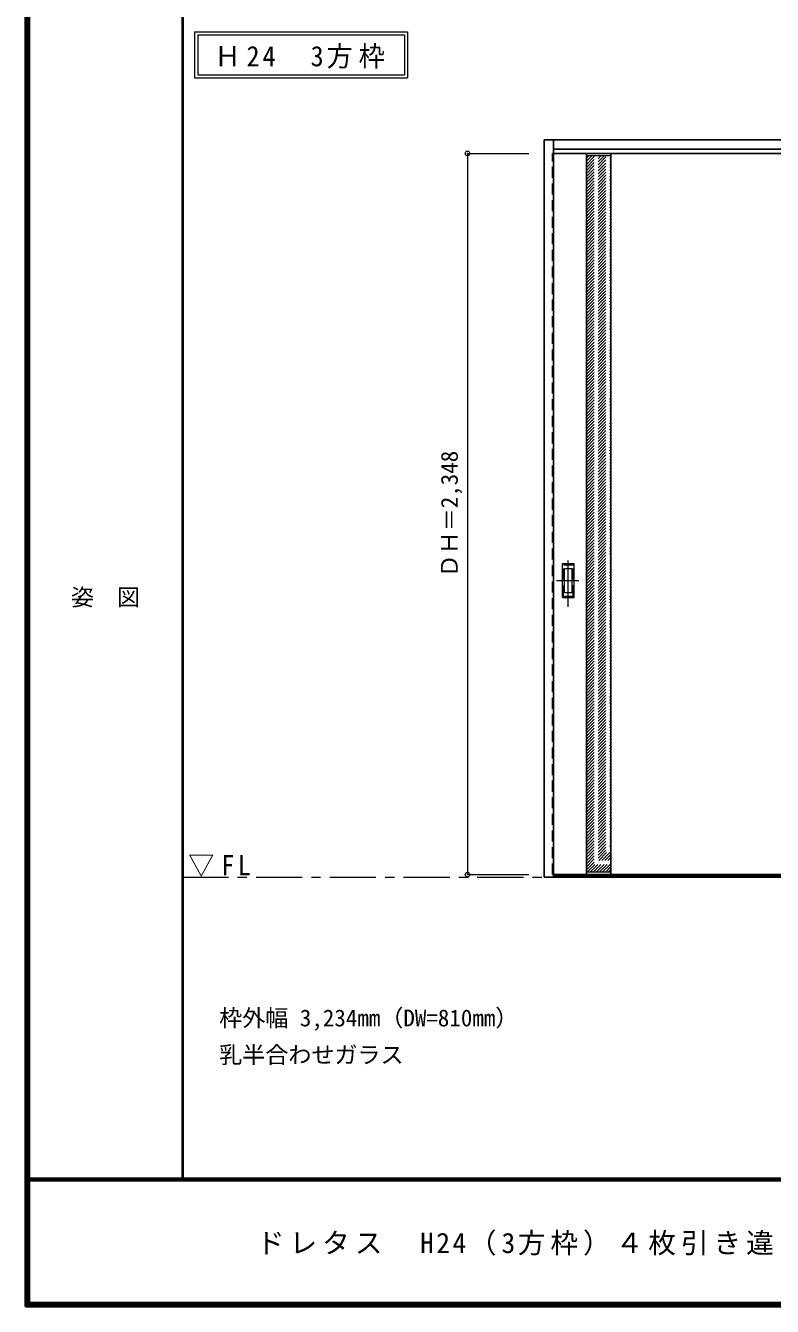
# Model space of a CAD drawing. Units: millimetres, scale not verified. Extents: x -6000 to 5700, y -4307 to 4260.
# Drawn here: x -6000 to -3570, y -4205 to -36 of the extents above; entities that cross this region are included whole.
import ezdxf
from ezdxf.enums import TextEntityAlignment as Align

# ---------------------------------------------------------------- set-up
doc = ezdxf.new("R2010")
doc.units = ezdxf.units.MM
doc.header["$LTSCALE"] = 30
doc.header["$PDMODE"] = 32
doc.header["$PDSIZE"] = 15
doc.linetypes.add('CHAIN1', pattern=[8, 5, -1, 1, -1])
doc.linetypes.add('DASHED1', pattern=[1.8, 1.2, -0.6])
for name, color, linetype, lineweight in [('0-1_通り芯', 7, 'CHAIN1', 18), ('0-2_扉', 3, 'Continuous', 25), ('0-3_仕上げ', 7, 'Continuous', 18), ('0-4_枠', 3, 'Continuous', 25), ('0-6_引手', 7, 'Continuous', 18), ('0-A_文字', 7, 'Continuous', 18), ('0-B_寸法', 7, 'Continuous', 9), ('0-C_ハッチ', 4, 'DASHED1', 9), ('F-1_枠', 6, 'Continuous', 40), ('F-A_文字', 7, 'Continuous', 18)]:
    doc.layers.add(name, color=color, linetype=linetype, lineweight=lineweight)
doc.styles.add('ＭＳ ゴシック', font='')
doc.styles.get('ＭＳ ゴシック').set_extended_font_data('MS Gothic')

msp = doc.modelspace()

# ---------------------------------------------------------------- linework, layer by layer
at = {"layer": '0-1_通り芯'}
msp.add_line((-5490, -2807.5), (100, -2807.5), dxfattribs=at)
at = {"layer": '0-2_扉', "color": 4, "linetype": 'DASHED1', "lineweight": 9}
for p, q in [((-4282, -451.5), (-4285, -451.5)), ((-4285, -2799.5), (-4285, -451.5)), ((-4282, -2799.5), (-4285, -2799.5))]:
    msp.add_line(p, q, dxfattribs=at)
at = {"layer": '0-2_扉'}
for p, q in [((-3475, -451.5), (-4282, -451.5)), ((-3475, -2799.5), (-4282, -2799.5))]:
    msp.add_line(p, q, dxfattribs=at)
at = {"layer": '0-3_仕上げ', "color": 3, "lineweight": 25}
for p, q in [((-4175, -2799.5), (-4175, -451.5)), ((-4095, -2799.5), (-4095, -451.5))]:
    msp.add_line(p, q, dxfattribs=at)
at = {"layer": '0-3_仕上げ'}
for p, q in [((-4095, -459.5), (-4175, -459.5)), ((-4095, -2791.5), (-4175, -2791.5))]:
    msp.add_line(p, q, dxfattribs=at)
at = {"layer": '0-4_枠'}
for p, q in [((-4312, -407.5), (-1078, -407.5)), ((-4312, -2807.5), (-4312, -407.5)), ((-4282, -2807.5), (-4282, -407.5)), ((-4282, -437.5), (-1108, -437.5)), ((-4282, -2807.5), (-4312, -2807.5)), ((-4282, -2804.5), (-1108, -2804.5)), ((-4282, -2807.5), (-1108, -2807.5))]:
    msp.add_line(p, q, dxfattribs=at)
at = {"layer": '0-6_引手', "linetype": 'DASHED1'}
for p, q in [((-4250, -1791), (-4218, -1791)), ((-4250, -1893), (-4250, -1791))]:
    msp.add_line(p, q, dxfattribs=at)
at = {"layer": '0-6_引手', "linetype": 'CHAIN1'}
for p, q in [((-4234, -1927.23), (-4234, -1756.38)), ((-4272.07, -1842), (-4199.56, -1842))]:
    msp.add_line(p, q, dxfattribs=at)
at = {"layer": '0-6_引手'}
for p, q in [((-4215, -1897), (-4215, -1787)), ((-4246.5, -1881), (-4246.5, -1803)), ((-4246.5, -1803), (-4221.5, -1803)), ((-4221.5, -1881), (-4221.5, -1803)), ((-4253, -1897), (-4215, -1897)), ((-4246.5, -1881), (-4221.5, -1881))]:
    msp.add_line(p, q, dxfattribs=at)
msp.add_lwpolyline([(-4253, -1897), (-4253, -1787), (-4215, -1787)], dxfattribs=at)
at = {"layer": '0-6_引手', "linetype": 'DASHED1'}
msp.add_lwpolyline([(-4250, -1893), (-4218, -1893), (-4218, -1791)], dxfattribs=at)
at = {"layer": '0-A_文字'}
for p, q in [((-5450, -55.5), (-5450, -205.5)), ((-5440, -65.5), (-5440, -195.5)), ((-5440, -65.5), (-4767.38, -65.5)), ((-4767.38, -65.5), (-4767.38, -195.5)), ((-5450, -205.5), (-4757.38, -205.5)), ((-5440, -195.5), (-4767.38, -195.5))]:
    msp.add_line(p, q, dxfattribs=at)
msp.add_lwpolyline([(-5450, -55.5), (-4757.38, -55.5), (-4757.38, -205.5)], dxfattribs=at)
at = {"layer": '0-B_寸法', "color": 4}
for p, q in [((-4562, -451.5), (-4362, -451.5)), ((-4562, -451.5), (-4562, -2799.5)), ((-4562, -2799.5), (-4362, -2799.5))]:
    msp.add_line(p, q, dxfattribs=at)
at = {"layer": '0-B_寸法'}
for p in [(-4562, -451.5), (-4562, -2799.5)]:
    msp.add_point(p, dxfattribs=at)
at = {"layer": '0-C_ハッチ'}
for p, q in [((-4175, -467.31), (-4167.19, -459.5)), ((-4175, -477.21), (-4157.29, -459.5)), ((-4175, -487.11), (-4147.39, -459.5)), ((-4175, -497.01), (-4137.49, -459.5)), ((-4175, -506.91), (-4127.59, -459.5)), ((-4175, -516.81), (-4117.69, -459.5)), ((-4175, -526.71), (-4107.79, -459.5)), ((-4175, -536.61), (-4097.89, -459.5)), ((-4175, -546.51), (-4095, -466.51)), ((-4175, -556.41), (-4095, -476.41)), ((-4175, -566.31), (-4095, -486.31)), ((-4175, -576.21), (-4095, -496.21)), ((-4175, -586.11), (-4095, -506.11)), ((-4175, -596), (-4095, -516)), ((-4175, -605.9), (-4095, -525.9)), ((-4175, -615.8), (-4095, -535.8)), ((-4175, -625.7), (-4095, -545.7)), ((-4175, -635.6), (-4095, -555.6)), ((-4175, -645.5), (-4095, -565.5)), ((-4175, -655.4), (-4095, -575.4)), ((-4175, -665.3), (-4095, -585.3)), ((-4175, -675.2), (-4095, -595.2)), ((-4175, -685.1), (-4095, -605.1)), ((-4175, -695), (-4095, -615)), ((-4175, -704.9), (-4095, -624.9)), ((-4175, -714.8), (-4095, -634.8)), ((-4175, -724.7), (-4095, -644.7)), ((-4175, -734.6), (-4095, -654.6)), ((-4175, -744.5), (-4095, -664.5)), ((-4175, -754.4), (-4095, -674.4)), ((-4175, -764.3), (-4095, -684.3)), ((-4175, -774.2), (-4095, -694.2)), ((-4175, -784.09), (-4095, -704.09)), ((-4175, -793.99), (-4095, -713.99)), ((-4175, -803.89), (-4095, -723.89)), ((-4175, -813.79), (-4095, -733.79)), ((-4175, -823.69), (-4095, -743.69)), ((-4175, -833.59), (-4095, -753.59)), ((-4175, -843.49), (-4095, -763.49)), ((-4175, -853.39), (-4095, -773.39)), ((-4175, -863.29), (-4095, -783.29)), ((-4175, -873.19), (-4095, -793.19)), ((-4175, -883.09), (-4095, -803.09)), ((-4175, -892.99), (-4095, -812.99)), ((-4175, -902.89), (-4095, -822.89)), ((-4175, -912.79), (-4095, -832.79)), ((-4175, -922.69), (-4095, -842.69)), ((-4175, -932.59), (-4095, -852.59)), ((-4175, -942.49), (-4095, -862.49)), ((-4175, -952.39), (-4095, -872.39)), ((-4175, -962.29), (-4095, -882.29)), ((-4175, -972.19), (-4095, -892.19)), ((-4175, -982.08), (-4095, -902.08)), ((-4175, -991.98), (-4095, -911.98)), ((-4175, -1001.88), (-4095, -921.88)), ((-4175, -1011.78), (-4095, -931.78)), ((-4175, -1021.68), (-4095, -941.68)), ((-4175, -1031.58), (-4095, -951.58)), ((-4175, -1041.48), (-4095, -961.48)), ((-4175, -1051.38), (-4095, -971.38)), ((-4175, -1061.28), (-4095, -981.28)), ((-4175, -1071.18), (-4095, -991.18)), ((-4175, -1081.08), (-4095, -1001.08)), ((-4175, -1090.98), (-4095, -1010.98)), ((-4175, -1100.88), (-4095, -1020.88)), ((-4175, -1110.78), (-4095, -1030.78)), ((-4175, -1120.68), (-4095, -1040.68)), ((-4175, -1130.58), (-4095, -1050.58)), ((-4175, -1140.48), (-4095, -1060.48)), ((-4175, -1150.38), (-4095, -1070.38)), ((-4175, -1160.28), (-4095, -1080.28)), ((-4175, -1170.18), (-4095, -1090.18)), ((-4175, -1180.07), (-4095, -1100.07)), ((-4175, -1189.97), (-4095, -1109.97)), ((-4175, -1199.87), (-4095, -1119.87)), ((-4175, -1209.77), (-4095, -1129.77)), ((-4175, -1219.67), (-4095, -1139.67)), ((-4175, -1229.57), (-4095, -1149.57)), ((-4175, -1239.47), (-4095, -1159.47)), ((-4175, -1249.37), (-4095, -1169.37)), ((-4175, -1259.27), (-4095, -1179.27)), ((-4175, -1269.17), (-4095, -1189.17)), ((-4175, -1279.07), (-4095, -1199.07)), ((-4175, -1288.97), (-4095, -1208.97)), ((-4175, -1298.87), (-4095, -1218.87)), ((-4175, -1308.77), (-4095, -1228.77)), ((-4175, -1318.67), (-4095, -1238.67)), ((-4175, -1328.57), (-4095, -1248.57)), ((-4175, -1338.47), (-4095, -1258.47)), ((-4175, -1348.37), (-4095, -1268.37)), ((-4175, -1358.27), (-4095, -1278.27)), ((-4175, -1368.17), (-4095, -1288.17)), ((-4175, -1378.06), (-4095, -1298.06)), ((-4175, -1387.96), (-4095, -1307.96)), ((-4175, -1397.86), (-4095, -1317.86)), ((-4175, -1407.76), (-4095, -1327.76)), ((-4175, -1417.66), (-4095, -1337.66)), ((-4175, -1427.56), (-4095, -1347.56)), ((-4175, -1437.46), (-4095, -1357.46)), ((-4175, -1447.36), (-4095, -1367.36)), ((-4175, -1457.26), (-4095, -1377.26)), ((-4175, -1467.16), (-4095, -1387.16)), ((-4175, -1477.06), (-4095, -1397.06)), ((-4175, -1486.96), (-4095, -1406.96)), ((-4175, -1496.86), (-4095, -1416.86)), ((-4175, -1506.76), (-4095, -1426.76)), ((-4175, -1516.66), (-4095, -1436.66)), ((-4175, -1526.56), (-4095, -1446.56)), ((-4175, -1536.46), (-4095, -1456.46)), ((-4175, -1546.36), (-4095, -1466.36)), ((-4175, -1556.26), (-4095, -1476.26)), ((-4175, -1566.16), (-4095, -1486.16)), ((-4175, -1576.05), (-4095, -1496.05)), ((-4175, -1585.95), (-4095, -1505.95)), ((-4175, -1595.85), (-4095, -1515.85)), ((-4175, -1605.75), (-4095, -1525.75)), ((-4175, -1615.65), (-4095, -1535.65)), ((-4175, -1625.55), (-4095, -1545.55)), ((-4175, -1635.45), (-4095, -1555.45)), ((-4175, -1645.35), (-4095, -1565.35)), ((-4175, -1655.25), (-4095, -1575.25)), ((-4175, -1665.15), (-4095, -1585.15)), ((-4175, -1675.05), (-4095, -1595.05)), ((-4175, -1684.95), (-4095, -1604.95)), ((-4175, -1694.85), (-4095, -1614.85)), ((-4175, -1704.75), (-4095, -1624.75)), ((-4175, -1714.65), (-4095, -1634.65)), ((-4175, -1724.55), (-4095, -1644.55)), ((-4175, -1734.45), (-4095, -1654.45)), ((-4175, -1744.35), (-4095, -1664.35)), ((-4175, -1754.25), (-4095, -1674.25)), ((-4175, -1764.14), (-4095, -1684.14)), ((-4175, -1774.04), (-4095, -1694.04)), ((-4175, -1783.94), (-4095, -1703.94)), ((-4175, -1793.84), (-4095, -1713.84)), ((-4175, -1803.74), (-4095, -1723.74)), ((-4175, -1813.64), (-4095, -1733.64)), ((-4175, -1823.54), (-4095, -1743.54)), ((-4175, -1833.44), (-4095, -1753.44)), ((-4175, -1843.34), (-4095, -1763.34)), ((-4175, -1853.24), (-4095, -1773.24)), ((-4175, -1863.14), (-4095, -1783.14)), ((-4175, -1873.04), (-4095, -1793.04)), ((-4175, -1882.94), (-4095, -1802.94)), ((-4175, -1892.84), (-4095, -1812.84)), ((-4175, -1902.74), (-4095, -1822.74)), ((-4175, -1912.64), (-4095, -1832.64)), ((-4175, -1922.54), (-4095, -1842.54)), ((-4175, -1932.44), (-4095, -1852.44)), ((-4175, -1942.34), (-4095, -1862.34)), ((-4175, -1952.24), (-4095, -1872.24)), ((-4175, -1962.13), (-4095, -1882.13)), ((-4175, -1972.03), (-4095, -1892.03)), ((-4175, -1981.93), (-4095, -1901.93)), ((-4175, -1991.83), (-4095, -1911.83)), ((-4175, -2001.73), (-4095, -1921.73)), ((-4175, -2011.63), (-4095, -1931.63)), ((-4175, -2021.53), (-4095, -1941.53)), ((-4175, -2031.43), (-4095, -1951.43)), ((-4175, -2041.33), (-4095, -1961.33)), ((-4175, -2051.23), (-4095, -1971.23)), ((-4175, -2061.13), (-4095, -1981.13)), ((-4175, -2071.03), (-4095, -1991.03)), ((-4175, -2080.93), (-4095, -2000.93)), ((-4175, -2090.83), (-4095, -2010.83)), ((-4175, -2100.73), (-4095, -2020.73)), ((-4175, -2110.63), (-4095, -2030.63)), ((-4175, -2120.53), (-4095, -2040.53)), ((-4175, -2130.43), (-4095, -2050.43)), ((-4175, -2140.33), (-4095, -2060.33)), ((-4175, -2150.23), (-4095, -2070.23)), ((-4175, -2160.12), (-4095, -2080.12)), ((-4175, -2170.02), (-4095, -2090.02)), ((-4175, -2179.92), (-4095, -2099.92)), ((-4175, -2189.82), (-4095, -2109.82)), ((-4175, -2199.72), (-4095, -2119.72)), ((-4175, -2209.62), (-4095, -2129.62)), ((-4175, -2219.52), (-4095, -2139.52)), ((-4175, -2229.42), (-4095, -2149.42)), ((-4175, -2239.32), (-4095, -2159.32)), ((-4175, -2249.22), (-4095, -2169.22)), ((-4175, -2259.12), (-4095, -2179.12)), ((-4175, -2269.02), (-4095, -2189.02)), ((-4175, -2278.92), (-4095, -2198.92)), ((-4175, -2288.82), (-4095, -2208.82)), ((-4175, -2298.72), (-4095, -2218.72)), ((-4175, -2308.62), (-4095, -2228.62)), ((-4175, -2318.52), (-4095, -2238.52)), ((-4175, -2328.42), (-4095, -2248.42)), ((-4175, -2338.32), (-4095, -2258.32)), ((-4175, -2348.22), (-4095, -2268.22)), ((-4175, -2358.11), (-4095, -2278.11)), ((-4175, -2368.01), (-4095, -2288.01)), ((-4175, -2377.91), (-4095, -2297.91)), ((-4175, -2387.81), (-4095, -2307.81)), ((-4175, -2397.71), (-4095, -2317.71)), ((-4175, -2407.61), (-4095, -2327.61)), ((-4175, -2417.51), (-4095, -2337.51)), ((-4175, -2427.41), (-4095, -2347.41)), ((-4175, -2437.31), (-4095, -2357.31)), ((-4175, -2447.21), (-4095, -2367.21)), ((-4175, -2457.11), (-4095, -2377.11)), ((-4175, -2467.01), (-4095, -2387.01)), ((-4175, -2476.91), (-4095, -2396.91)), ((-4175, -2486.81), (-4095, -2406.81)), ((-4175, -2496.71), (-4095, -2416.71)), ((-4175, -2506.61), (-4095, -2426.61)), ((-4175, -2516.51), (-4095, -2436.51)), ((-4175, -2526.41), (-4095, -2446.41)), ((-4175, -2536.31), (-4095, -2456.31)), ((-4175, -2546.21), (-4095, -2466.21)), ((-4175, -2556.1), (-4095, -2476.1)), ((-4175, -2566), (-4095, -2486)), ((-4175, -2575.9), (-4095, -2495.9)), ((-4175, -2585.8), (-4095, -2505.8)), ((-4175, -2595.7), (-4095, -2515.7)), ((-4175, -2605.6), (-4095, -2525.6)), ((-4175, -2615.5), (-4095, -2535.5)), ((-4175, -2625.4), (-4095, -2545.4)), ((-4175, -2635.3), (-4095, -2555.3)), ((-4175, -2645.2), (-4095, -2565.2)), ((-4175, -2655.1), (-4095, -2575.1)), ((-4175, -2665), (-4095, -2585)), ((-4175, -2674.9), (-4095, -2594.9)), ((-4175, -2684.8), (-4095, -2604.8)), ((-4175, -2694.7), (-4095, -2614.7)), ((-4175, -2704.6), (-4095, -2624.6)), ((-4175, -2714.5), (-4095, -2634.5)), ((-4175, -2724.4), (-4095, -2644.4)), ((-4175, -2734.3), (-4095, -2654.3)), ((-4175, -2744.19), (-4095, -2664.19)), ((-4175, -2754.09), (-4095, -2674.09)), ((-4175, -2763.99), (-4095, -2683.99)), ((-4175, -2773.89), (-4095, -2693.89)), ((-4175, -2783.79), (-4095, -2703.79)), ((-4172.81, -2791.5), (-4095, -2713.69)), ((-4162.91, -2791.5), (-4095, -2723.59)), ((-4153.01, -2791.5), (-4095, -2733.49)), ((-4143.11, -2791.5), (-4095, -2743.39)), ((-4133.21, -2791.5), (-4095, -2753.29)), ((-4123.31, -2791.5), (-4095, -2763.19)), ((-4113.41, -2791.5), (-4095, -2773.09)), ((-4103.51, -2791.5), (-4095, -2782.99))]:
    msp.add_line(p, q, dxfattribs=at)
at = {"layer": 'F-1_枠'}
for p, q in [((-6000, 4175), (-6000, -4205)), ((-5995, 4175), (-5995, -4205)), ((-5990, 4175), (-5990, -4205)), ((-5490, 4175), (-5490, -3790)), ((5700, -3790), (-6000, -3790)), ((5700, -3795), (-6000, -3795)), ((5700, -4195), (-6000, -4195)), ((5700, -4200), (-6000, -4200)), ((5700, -4205), (-6000, -4205))]:
    msp.add_line(p, q, dxfattribs=at)

# ---------------------------------------------------------------- texts
at = {"layer": '0-A_文字', "style": 'ＭＳ ゴシック'}
for s, p in [('枠外幅 3,234mm（DW=810mm）', (-5370, -3310)), ('乳半合わせガラス', (-5370, -3430))]:
    msp.add_text(s, height=54.99, dxfattribs=at).set_placement(p, align=Align.BOTTOM_LEFT)
at = {"layer": '0-A_文字', "char_height": 65.98, "attachment_point": 7, "style": 'ＭＳ ゴシック'}
for s, insert in [('\\T1.22;\\W0.95;Ｈ24\u30003方枠', (-5385.34, -175.5)), ('\\T1.26;\\W0.95;▽FL', (-5471.25, -2807.5))]:
    msp.add_mtext(s, dxfattribs=dict(at, insert=insert))
at = {"layer": '0-B_寸法', "style": 'ＭＳ ゴシック'}
msp.add_text('ＤＨ＝2,348', height=54.99, rotation=90, dxfattribs=at).set_placement((-4577, -1831.75), align=Align.BOTTOM_LEFT)
at = {"layer": 'F-A_文字', "style": 'ＭＳ ゴシック'}
msp.add_text('姿\u3000図', height=54.99, dxfattribs=at).set_placement((-5852.5, -1940.25), align=Align.BOTTOM_LEFT)
at = {"layer": 'F-A_文字', "insert": (-5247.55, -4040), "char_height": 65.98, "attachment_point": 7, "style": 'ＭＳ ゴシック'}
msp.add_mtext('\\T1.18;ドレタス\u3000H24（3方枠）４枚引き違い戸（レールタイプ）Ｂ－ＸＡ／ＸＧ／ＸＭ', dxfattribs=at)

doc.saveas('drawing.dxf')
